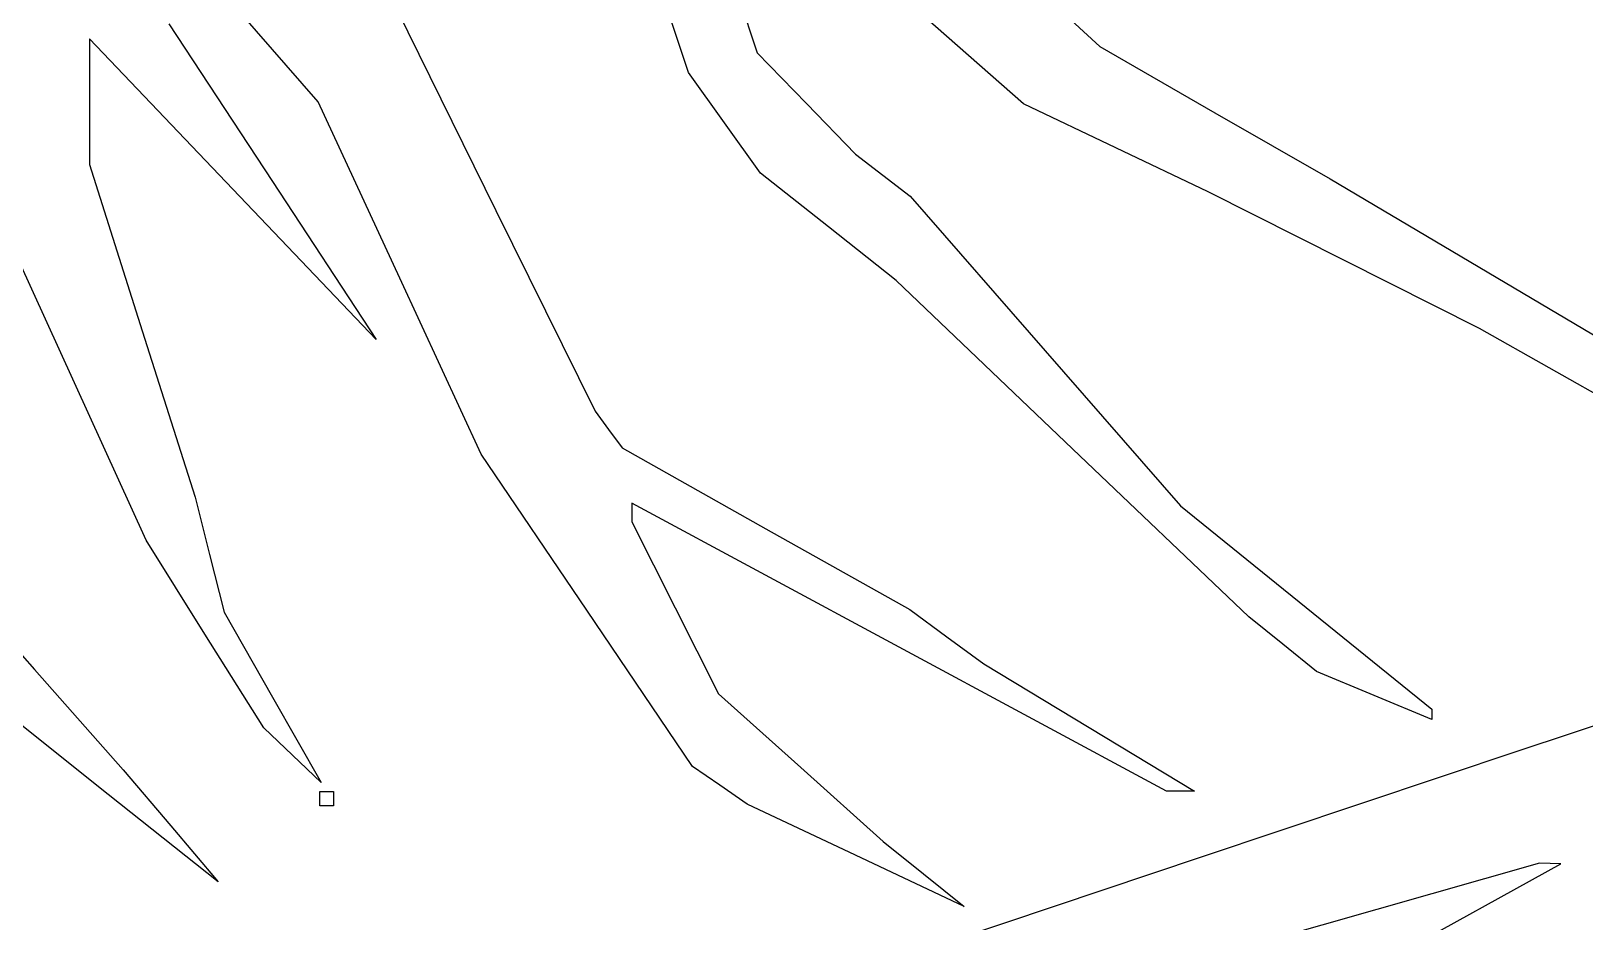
# Model space of a CAD drawing. Extents: x 9 to 136, y 7 to 235.
# Drawn here: x 91.29 to 119.97, y 165.38 to 181.84 of the extents above; entities that cross this region are included whole.
import ezdxf

# ---------------------------------------------------------------- set-up
doc = ezdxf.new("R2010")
doc.units = 0

msp = doc.modelspace()

# ---------------------------------------------------------------- linework, layer by layer
at = {"layer": 'Layer 1'}
for p, q in [((103.42232, 181.07498), (102.48464, 183.90665)), ((108.35146, 184.01492), (111.01286, 181.55332)), ((103.92045, 183.75762), (104.69378, 181.43945)), ((109.60767, 180.49267), (106.91127, 182.87164)), ((96.589824, 180.53003), (95.15524, 182.17798)), ((98.04066, 182.23443), (99.870883, 178.52539)), ((93.835567, 181.97142), (95.74678, 179.05718)), ((91.30097, 177.07018), (89.189292, 181.70649)), ((95.01194, 178.91996), (92.36586, 181.69702)), ((92.36586, 181.69702), (92.36586, 180.53577)), ((111.01286, 181.55332), (113.14034, 180.33138)), ((104.69378, 181.43945), (105.60067, 180.50331)), ((104.0889, 180.14412), (103.42232, 181.07498)), ((92.36586, 180.53577), (92.36586, 179.37451)), ((98.094789, 177.27673), (96.589824, 180.53003)), ((105.60067, 180.50331), (106.50755, 179.56714)), ((111.31144, 179.68018), (109.60767, 180.49267)), ((104.75548, 179.21326), (104.0889, 180.14412)), ((113.14034, 180.33138), (115.26785, 179.10943)), ((106.50755, 179.56714), (107.01051, 179.17863)), ((113.01519, 178.86769), (111.31144, 179.68018)), ((92.36586, 179.37451), (93.343253, 176.30158)), ((95.74678, 179.05718), (97.658007, 176.14292)), ((106.00696, 178.22172), (104.75548, 179.21326)), ((107.01051, 179.17863), (107.51346, 178.79014)), ((115.26785, 179.10943), (121.45582, 175.43941)), ((97.658007, 176.14292), (95.01194, 178.91996)), ((107.51346, 178.79014), (110.00946, 175.93046)), ((115.51815, 177.60782), (113.01519, 178.86769)), ((99.870883, 178.52539), (101.7011, 174.81635)), ((107.25843, 177.2302), (106.00696, 178.22172)), ((118.02109, 176.34796), (115.51815, 177.60782)), ((99.599754, 174.02347), (98.094789, 177.27673)), ((93.412662, 172.43388), (91.30097, 177.07018)), ((110.51225, 174.12426), (107.25843, 177.2302)), ((93.343253, 176.30158), (94.320646, 173.22868)), ((122.49876, 173.81488), (118.02109, 176.34796)), ((110.00946, 175.93046), (112.50547, 173.0708)), ((101.7011, 174.81635), (101.94907, 174.4798)), ((101.94907, 174.4798), (102.19705, 174.14326)), ((102.19705, 174.14326), (104.85285, 172.64783)), ((113.76607, 171.01833), (110.51225, 174.12426)), ((101.5479, 171.1409), (99.599754, 174.02347)), ((94.320646, 173.22868), (94.586187, 172.16835)), ((107.31126, 170.45835), (102.37762, 173.11912)), ((102.37762, 173.11912), (102.37762, 172.94605)), ((102.37762, 172.94605), (102.37762, 172.77296)), ((112.50547, 173.0708), (114.82526, 171.19262)), ((102.37762, 172.77296), (103.17692, 171.18565)), ((94.499676, 170.70244), (93.412662, 172.43388)), ((104.85285, 172.64783), (107.50867, 171.15239)), ((94.586187, 172.16835), (94.851727, 171.10804)), ((89.710895, 171.90404), (91.351236, 170.04789)), ((94.851727, 171.10804), (95.747509, 169.53347)), ((103.49605, 168.25833), (101.5479, 171.1409)), ((103.17692, 171.18565), (103.97621, 169.59833)), ((107.50867, 171.15239), (108.19254, 170.65151)), ((114.39181, 170.51265), (113.76607, 171.01833)), ((114.82526, 171.19262), (117.14507, 169.31442)), ((95.586702, 168.97101), (94.499676, 170.70244)), ((108.19254, 170.65151), (108.87642, 170.15062)), ((112.24492, 167.79757), (107.31126, 170.45835)), ((115.01755, 170.00696), (114.39181, 170.51265)), ((108.87642, 170.15062), (110.82064, 168.97511)), ((91.351236, 170.04789), (92.99159, 168.19174)), ((116.08131, 169.56579), (115.01755, 170.00696)), ((118.77198, 168.55549), (122.8742, 169.91865)), ((95.747509, 169.53347), (96.643278, 167.95891)), ((103.97621, 169.59833), (105.49623, 168.23431)), ((117.14507, 169.12462), (116.08131, 169.56579)), ((92.712308, 167.74075), (90.680972, 169.35687)), ((117.14507, 169.31442), (117.14507, 169.21952)), ((117.14507, 169.21952), (117.14507, 169.12462)), ((96.11499, 168.46495), (95.586702, 168.97101)), ((110.82064, 168.97511), (112.76485, 167.79957)), ((96.643278, 167.95891), (96.11499, 168.46495)), ((112.89006, 166.58535), (118.77198, 168.55549)), ((92.99159, 168.19174), (93.867624, 167.15818)), ((104.00059, 167.90959), (103.49605, 168.25833)), ((105.49623, 168.23431), (107.01626, 166.8703)), ((96.620911, 167.66299), (96.620911, 167.79549)), ((96.620911, 167.79549), (96.746041, 167.79549)), ((96.746041, 167.79549), (96.871172, 167.79549)), ((96.871172, 167.79549), (96.871172, 167.66299)), ((104.50513, 167.56085), (104.00059, 167.90959)), ((112.50488, 167.79857), (112.24492, 167.79757)), ((112.76485, 167.79957), (112.50488, 167.79857)), ((94.743657, 166.12463), (92.712308, 167.74075)), ((96.620911, 167.53049), (96.620911, 167.66299)), ((96.746041, 167.53049), (96.620911, 167.53049)), ((96.871172, 167.53049), (96.746041, 167.53049)), ((96.871172, 167.66299), (96.871172, 167.53049)), ((106.50749, 166.6157), (104.50513, 167.56085)), ((93.867624, 167.15818), (94.743657, 166.12463)), ((107.01626, 166.8703), (107.76304, 166.27043)), ((108.50984, 165.67057), (106.50749, 166.6157)), ((107.00813, 164.61522), (112.89006, 166.58535)), ((119.12993, 166.47282), (112.69358, 164.63811)), ((116.269, 164.65752), (119.52283, 166.45682)), ((119.32638, 166.46482), (119.12993, 166.47282)), ((119.52283, 166.45682), (119.32638, 166.46482)), ((107.76304, 166.27043), (108.50984, 165.67057))]:
    msp.add_line(p, q, dxfattribs=at)

doc.saveas('drawing.dxf')
